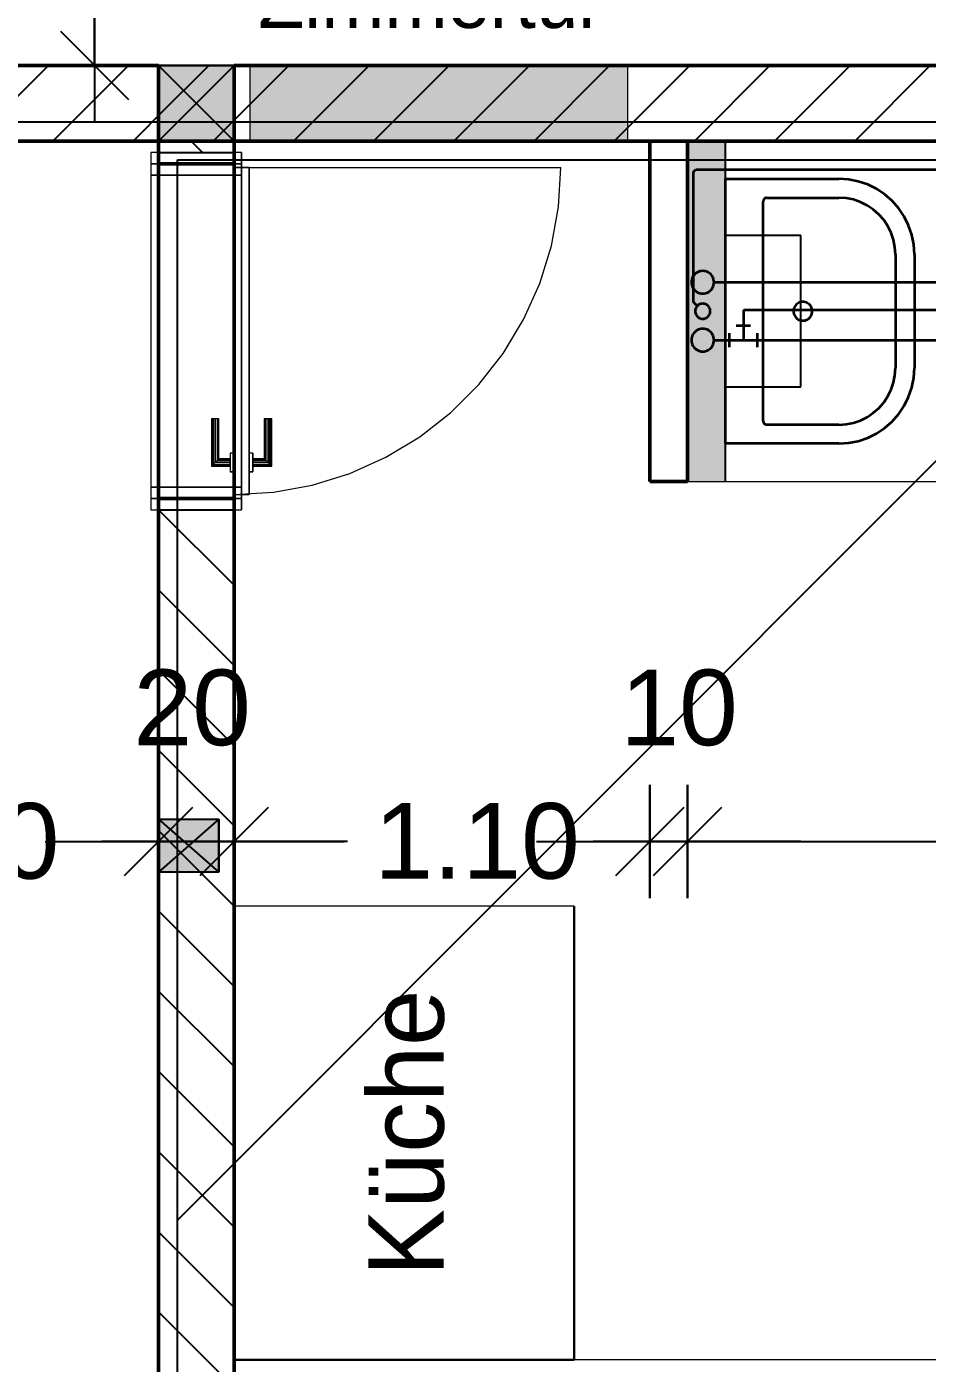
# Model space of a CAD drawing. Extents: x 0 to 756, y -25 to 420.
# Drawn here: x 289.6 to 337.3, y 194.9 to 265.6 of the extents above; entities that cross this region are included whole.
import ezdxf
from ezdxf.lldxf.tags import DXFTag

# ---------------------------------------------------------------- set-up
doc = ezdxf.new("R2010")
doc.units = 0
doc.layers.get('0').update_dxf_attribs({"lineweight": 25})
doc.layers.get('DEFPOINTS').update_dxf_attribs({"lineweight": 25})
for name, color, linetype, lineweight, true_color in [('A_Geschossdecke', 7, 'Continuous', 25, 0x008080), ('S_Einrichtung', 7, 'Continuous', 35, 0x9dff9d), ('S_Kaltwasser', 3, 'Continuous', 35, 0x00ff00), ('S_Schmutzwasser', 7, 'Continuous', 35, 0x808040), ('S_Warmwasser', 1, 'fein_strichliert', 35, 0xff0000), ('S_Zirkulation', 7, 'fein_strichliert', 35, 0xff0080)]:
    doc.layers.add(name, color=color, linetype=linetype, lineweight=lineweight, true_color=true_color)
for name, color, linetype, lineweight in [('A_Innenwand', 7, 'Continuous', 25), ('A_Tuer', 7, 'Continuous', 25), ('Allgemein01', 7, 'Continuous', 13), ('Allgemein03', 7, 'Continuous', 25), ('Design', 7, 'Continuous', 18), ('Pfosten_ Stützen', 7, 'Continuous', 13), ('Standard', 7, 'Continuous', 25), ('Text Allgemein', 7, 'Continuous', 13), ('Tür', 7, 'Continuous', 13), ('Tür 2D', 7, 'Continuous', 13), ('Wand Holz nicht tragend', 7, 'Continuous', 13)]:
    doc.layers.add(name, color=color, linetype=linetype, lineweight=lineweight)
doc.styles.get("Standard").update_dxf_attribs({"font": 'arial.ttf'})
tags = doc.linetypes.add('fein_strichliert', pattern=[4, 1, -2, 1]).pattern_tags.tags
tags[8:9] = [DXFTag(74, 4), DXFTag(75, 0), DXFTag(340, '0'), DXFTag(46, 0.0), DXFTag(50, 0.0), DXFTag(44, 0.0), DXFTag(45, 0.0)]
tags[6:7] = [DXFTag(74, 4), DXFTag(75, 0), DXFTag(340, '0'), DXFTag(46, 0.0), DXFTag(50, 0.0), DXFTag(44, 0.0), DXFTag(45, 0.0)]
tags[4:5] = [DXFTag(74, 4), DXFTag(75, 0), DXFTag(340, '0'), DXFTag(46, 0.0), DXFTag(50, 0.0), DXFTag(44, 0.0), DXFTag(45, 0.0)]
tags = doc.linetypes.add('VERDECKT2_S2', pattern=[0.27, 0.2, -0.07]).pattern_tags.tags
tags[6:7] = [DXFTag(74, 4), DXFTag(75, 0), DXFTag(340, '0'), DXFTag(46, 1.0), DXFTag(50, 0.0), DXFTag(44, 0.0), DXFTag(45, 0.0)]
tags[4:5] = [DXFTag(74, 4), DXFTag(75, 0), DXFTag(340, '0'), DXFTag(46, 1.0), DXFTag(50, 0.0), DXFTag(44, 0.0), DXFTag(45, 0.0)]

# ---------------------------------------------------------------- blocks, each defined once
blk = doc.blocks.new('Referenz-A01I5YBJIE')
at = {"layer": 'Allgemein01', "color": 0, "lineweight": -2}
for p, q in [((326.607, 254.578), (326.607, 246.578)), ((330.607, 254.578), (326.607, 254.578)), ((330.607, 246.578), (330.607, 254.578)), ((326.607, 246.578), (330.607, 246.578))]:
    blk.add_line(p, q, dxfattribs=at)
at = {"layer": 'Allgemein03', "color": 0, "lineweight": -2}
for p, q in [((322.607, 259.578), (322.607, 241.578)), ((322.607, 241.578), (322.607, 259.578)), ((322.607, 241.578), (322.607, 259.578)), ((326.607, 241.578), (326.607, 259.578)), ((326.605, 241.58), (326.607, 241.578)), ((300.607, 195.12), (300.607, 219.12)), ((300.607, 219.12), (300.607, 195.12)), ((318.607, 219.12), (318.607, 195.12)), ((318.607, 195.12), (318.607, 219.12)), ((318.607, 195.12), (300.607, 195.12)), ((300.607, 195.12), (318.607, 195.12))]:
    blk.add_line(p, q, dxfattribs=at)
at = {"layer": 'DEFPOINTS', "color": 0, "linetype": 'Continuous', "lineweight": -2, "ltscale": 0.25}
for p, q in [((293.222, 263.578), (293.222, 263.578)), ((296.607, 263.578), (296.607, 263.578)), ((296.607, 259.578), (296.607, 259.578)), ((296.607, 259.578), (296.607, 259.578)), ((300.607, 259.578), (300.607, 259.578)), ((300.607, 259.578), (300.607, 259.578)), ((322.607, 259.578), (322.607, 259.578)), ((322.607, 259.578), (322.607, 259.578)), ((324.607, 259.578), (324.607, 259.578)), ((324.607, 259.578), (324.607, 259.578)), ((296.607, 222.539), (296.607, 222.539)), ((300.607, 222.539), (300.607, 222.539)), ((322.607, 222.539), (322.607, 222.539)), ((324.607, 222.539), (324.607, 222.539))]:
    blk.add_line(p, q, dxfattribs=at)
at = {"layer": 'DEFPOINTS', "color": 0, "linetype": 'Continuous', "lineweight": 18, "ltscale": 0.18}
blk.add_line((296.607, 259.578), (296.607, 259.578), dxfattribs=at)
at = {"layer": 'Design', "color": 0, "lineweight": -2}
for points in [[(324.607, 241.578), (326.607, 241.578), (324.607, 259.578)], [(326.607, 241.578), (326.607, 259.578), (324.607, 259.578)]]:
    blk.add_solid(points, dxfattribs=at)
at = {"layer": 'Standard', "color": 0, "lineweight": -2}
for p, q in [((293.222, 263.578), (293.222, 271.799)), ((293.222, 269.578), (293.222, 260.578)), ((291.422, 265.378), (295.022, 261.778)), ((290.222, 263.578), (296.222, 263.578)), ((296.607, 263.578), (300.607, 263.578)), ((296.607, 259.578), (296.607, 263.578)), ((296.607, 263.578), (300.607, 259.578)), ((300.607, 263.578), (296.607, 259.578)), ((300.607, 263.578), (300.607, 259.578)), ((300.607, 259.578), (300.607, 263.578)), ((300.607, 259.578), (296.607, 259.578)), ((296.607, 219.539), (296.607, 225.539)), ((296.607, 225.539), (296.607, 219.539)), ((300.607, 219.539), (300.607, 225.539)), ((300.607, 225.539), (300.607, 219.539)), ((322.607, 219.539), (322.607, 225.539)), ((322.607, 225.539), (322.607, 219.539)), ((324.607, 219.539), (324.607, 225.539)), ((324.607, 225.539), (324.607, 219.539)), ((294.807, 220.739), (298.407, 224.339)), ((298.407, 224.339), (294.807, 220.739)), ((298.807, 220.739), (302.407, 224.339)), ((302.407, 224.339), (298.807, 220.739)), ((320.807, 220.739), (324.407, 224.339)), ((324.407, 224.339), (320.807, 220.739)), ((322.807, 220.739), (326.407, 224.339)), ((326.407, 224.339), (322.807, 220.739)), ((296.607, 223.71), (299.807, 223.71)), ((296.607, 220.91), (296.607, 223.71)), ((296.607, 223.71), (299.807, 220.91)), ((299.807, 223.71), (296.607, 220.91)), ((299.807, 223.71), (299.807, 220.91)), ((299.807, 220.91), (299.807, 223.71)), ((290.607, 222.539), (299.607, 222.539)), ((292.091, 222.539), (296.607, 222.539)), ((302.607, 222.539), (293.607, 222.539)), ((294.607, 222.539), (303.607, 222.539)), ((296.607, 222.539), (300.607, 222.539)), ((306.607, 222.539), (297.607, 222.539)), ((300.607, 222.539), (306.43, 222.539)), ((316.607, 222.539), (325.607, 222.539)), ((318.607, 222.539), (327.607, 222.539)), ((328.607, 222.539), (319.607, 222.539)), ((319.63, 222.539), (322.607, 222.539)), ((330.607, 222.539), (321.607, 222.539)), ((322.607, 222.539), (324.607, 222.539)), ((324.607, 222.539), (343.006, 222.539)), ((299.807, 220.91), (296.607, 220.91))]:
    blk.add_line(p, q, dxfattribs=at)
at = {"layer": 'Standard', "color": 0, "lineweight": 13}
for p, q in [((301.442, 263.578), (301.442, 259.578)), ((321.442, 263.578), (301.442, 263.578)), ((321.442, 259.578), (321.442, 263.578)), ((301.442, 259.578), (321.442, 259.578)), ((324.607, 241.578), (373.607, 241.578)), ((318.607, 219.12), (300.607, 219.12))]:
    blk.add_line(p, q, dxfattribs=at)
at = {"layer": 'Standard', "color": 0, "linetype": 'VERDECKT2_S2', "lineweight": 13, "ltscale": 0.13}
blk.add_line((391.607, 195.12), (300.607, 195.12), dxfattribs=at)
at = {"layer": 'Standard', "color": 0, "lineweight": -2}
for points in [[(296.607, 259.578), (300.607, 259.578), (296.607, 263.578)], [(300.607, 259.578), (300.607, 263.578), (296.607, 263.578)], [(296.607, 220.91), (299.807, 220.91), (296.607, 223.71)], [(299.807, 220.91), (299.807, 223.71), (296.607, 223.71)]]:
    blk.add_solid(points, dxfattribs=at)
at = {"layer": 'Standard', "color": 0, "lineweight": 13}
for points in [[(321.442, 259.578), (301.442, 259.578), (301.442, 263.578)], [(321.442, 259.578), (321.442, 263.578), (301.442, 263.578)], [(321.442, 263.578), (301.442, 263.578), (301.442, 263.578)], [(321.442, 259.578), (321.442, 259.578), (301.442, 259.578)]]:
    blk.add_solid(points, dxfattribs=at)
at = {"layer": 'Tür', "color": 0, "linetype": 'Continuous', "ltscale": 0.13}
for p, q in [((296.207, 258.978), (296.207, 258.378)), ((296.607, 258.978), (296.207, 258.978)), ((296.207, 258.978), (296.207, 258.978)), ((296.207, 258.978), (296.207, 258.378)), ((296.607, 258.978), (296.207, 258.978)), ((296.607, 258.378), (296.607, 258.978)), ((296.607, 258.978), (296.607, 258.978)), ((296.607, 258.978), (296.607, 258.378)), ((300.607, 258.978), (300.607, 258.378)), ((301.007, 258.978), (300.607, 258.978)), ((300.607, 258.978), (300.607, 258.978)), ((300.607, 258.978), (300.607, 258.378)), ((301.007, 258.978), (300.607, 258.978)), ((301.007, 258.378), (301.007, 258.978)), ((301.007, 258.978), (301.007, 258.978)), ((301.007, 258.978), (301.007, 258.378)), ((296.207, 258.378), (296.207, 257.778)), ((301.007, 258.378), (296.207, 258.378)), ((296.207, 258.378), (296.207, 257.778)), ((296.207, 258.378), (296.207, 258.378)), ((296.207, 258.378), (301.007, 258.378)), ((296.207, 258.378), (296.607, 258.378)), ((296.207, 258.378), (296.207, 258.378)), ((296.607, 258.378), (296.207, 258.378)), ((296.207, 258.378), (296.207, 240.678)), ((296.607, 258.378), (296.207, 258.378)), ((296.207, 258.378), (296.207, 240.678)), ((296.207, 258.378), (296.207, 258.378)), ((296.207, 258.378), (296.607, 258.378)), ((296.607, 258.378), (296.607, 258.378)), ((296.607, 240.678), (296.607, 258.378)), ((296.607, 258.378), (296.607, 240.678)), ((296.607, 258.378), (296.607, 258.378)), ((300.607, 258.378), (300.607, 258.178)), ((300.607, 258.378), (301.007, 258.378)), ((300.607, 258.378), (300.607, 258.378)), ((301.007, 258.378), (300.607, 258.378)), ((300.607, 258.378), (300.607, 240.678)), ((301.007, 258.378), (300.607, 258.378)), ((300.607, 258.378), (300.607, 240.678)), ((300.607, 258.378), (300.607, 258.378)), ((300.607, 258.378), (301.007, 258.378)), ((300.607, 258.178), (300.607, 240.878)), ((301.407, 258.178), (300.607, 258.178)), ((300.607, 258.178), (300.607, 240.878)), ((300.607, 258.178), (300.607, 258.178)), ((300.607, 258.178), (301.407, 258.178)), ((301.007, 257.778), (301.007, 258.378)), ((301.007, 258.378), (301.007, 257.778)), ((301.007, 258.378), (301.007, 258.378)), ((301.007, 258.378), (301.007, 258.378)), ((301.007, 240.678), (301.007, 258.378)), ((301.007, 258.378), (301.007, 240.678)), ((301.007, 258.378), (301.007, 258.378)), ((301.407, 240.878), (301.407, 258.178)), ((301.407, 258.178), (301.407, 240.878)), ((301.407, 258.178), (301.407, 258.178)), ((296.207, 257.778), (301.007, 257.778)), ((296.207, 257.778), (296.207, 257.778)), ((296.207, 257.778), (301.007, 257.778)), ((296.207, 257.778), (296.207, 241.278)), ((301.007, 257.778), (296.207, 257.778)), ((296.207, 257.778), (296.207, 241.278)), ((296.207, 257.778), (296.207, 257.778)), ((296.207, 257.778), (301.007, 257.778)), ((301.007, 257.778), (301.007, 257.778)), ((301.007, 241.278), (301.007, 257.778)), ((301.007, 257.778), (301.007, 241.278)), ((301.007, 257.778), (301.007, 257.778)), ((299.434, 244.878), (299.407, 244.878)), ((299.407, 244.878), (299.407, 242.378)), ((299.434, 244.878), (299.407, 244.878)), ((299.507, 244.878), (299.434, 244.878)), ((299.434, 244.878), (299.434, 242.405)), ((299.507, 244.878), (299.434, 244.878)), ((299.434, 244.878), (299.434, 242.405)), ((299.607, 244.878), (299.507, 244.878)), ((299.507, 244.878), (299.507, 242.478)), ((299.607, 244.878), (299.507, 244.878)), ((299.507, 244.878), (299.507, 242.478)), ((299.607, 242.578), (299.607, 244.878)), ((299.707, 244.878), (299.607, 244.878)), ((299.707, 244.878), (299.607, 244.878)), ((299.607, 244.878), (299.607, 242.578)), ((299.78, 244.878), (299.707, 244.878)), ((299.707, 244.878), (299.707, 242.678)), ((299.78, 244.878), (299.707, 244.878)), ((299.707, 244.878), (299.707, 242.678)), ((299.807, 244.878), (299.78, 244.878)), ((299.78, 244.878), (299.78, 242.751)), ((299.807, 244.878), (299.78, 244.878)), ((299.78, 244.878), (299.78, 242.751)), ((299.807, 242.778), (299.807, 244.878)), ((302.234, 244.878), (302.207, 244.878)), ((302.207, 244.878), (302.207, 242.778)), ((302.234, 244.878), (302.207, 244.878)), ((302.234, 242.751), (302.234, 244.878)), ((302.307, 244.878), (302.234, 244.878)), ((302.307, 244.878), (302.234, 244.878)), ((302.234, 242.751), (302.234, 244.878)), ((302.307, 242.678), (302.307, 244.878)), ((302.407, 244.878), (302.307, 244.878)), ((302.407, 244.878), (302.307, 244.878)), ((302.307, 242.678), (302.307, 244.878)), ((302.507, 244.878), (302.407, 244.878)), ((302.407, 244.878), (302.407, 242.578)), ((302.507, 244.878), (302.407, 244.878)), ((302.407, 242.578), (302.407, 244.878)), ((302.507, 242.478), (302.507, 244.878)), ((302.58, 244.878), (302.507, 244.878)), ((302.58, 244.878), (302.507, 244.878)), ((302.507, 242.478), (302.507, 244.878)), ((302.58, 242.405), (302.58, 244.878)), ((302.607, 244.878), (302.58, 244.878)), ((302.607, 244.878), (302.58, 244.878)), ((302.58, 242.405), (302.58, 244.878)), ((302.607, 242.378), (302.607, 244.878)), ((299.507, 242.478), (299.434, 242.405)), ((299.434, 242.405), (299.507, 242.478)), ((299.607, 242.578), (299.507, 242.478)), ((299.507, 242.478), (299.607, 242.578)), ((299.507, 242.478), (300.407, 242.478)), ((299.507, 242.478), (300.407, 242.478)), ((299.707, 242.678), (299.607, 242.578)), ((299.607, 242.578), (299.707, 242.678)), ((300.407, 242.578), (299.607, 242.578)), ((299.607, 242.578), (300.407, 242.578)), ((299.78, 242.751), (299.707, 242.678)), ((299.707, 242.678), (299.78, 242.751)), ((299.707, 242.678), (300.407, 242.678)), ((299.707, 242.678), (300.407, 242.678)), ((299.807, 242.778), (299.78, 242.751)), ((299.78, 242.751), (299.807, 242.778)), ((299.78, 242.751), (300.407, 242.751)), ((299.78, 242.751), (300.407, 242.751)), ((300.407, 242.778), (299.807, 242.778)), ((300.607, 243.078), (300.407, 243.078)), ((300.407, 243.078), (300.407, 242.078)), ((300.407, 243.078), (300.407, 243.078)), ((300.407, 243.078), (300.407, 242.078)), ((300.607, 243.078), (300.407, 243.078)), ((300.407, 242.751), (300.407, 242.778)), ((300.407, 242.778), (300.407, 242.751)), ((300.407, 242.678), (300.407, 242.751)), ((300.407, 242.751), (300.407, 242.678)), ((300.407, 242.578), (300.407, 242.678)), ((300.407, 242.678), (300.407, 242.578)), ((300.407, 242.478), (300.407, 242.578)), ((300.407, 242.578), (300.407, 242.478)), ((300.407, 242.405), (300.407, 242.478)), ((300.407, 242.478), (300.407, 242.405)), ((300.607, 242.078), (300.607, 243.078)), ((300.607, 243.078), (300.607, 243.078)), ((300.607, 242.078), (300.607, 243.078)), ((301.407, 243.078), (301.407, 242.078)), ((301.607, 243.078), (301.407, 243.078)), ((301.407, 243.078), (301.407, 242.078)), ((301.407, 243.078), (301.407, 243.078)), ((301.607, 243.078), (301.407, 243.078)), ((301.607, 242.078), (301.607, 243.078)), ((301.607, 243.078), (301.607, 243.078)), ((301.607, 243.078), (301.607, 242.078)), ((301.607, 242.778), (301.607, 242.751)), ((302.207, 242.778), (301.607, 242.778)), ((301.607, 242.778), (301.607, 242.751)), ((301.607, 242.751), (302.234, 242.751)), ((301.607, 242.751), (301.607, 242.678)), ((301.607, 242.751), (301.607, 242.678)), ((301.607, 242.751), (302.234, 242.751)), ((301.607, 242.678), (301.607, 242.578)), ((302.307, 242.678), (301.607, 242.678)), ((301.607, 242.678), (301.607, 242.578)), ((301.607, 242.678), (302.307, 242.678)), ((301.607, 242.578), (301.607, 242.478)), ((302.407, 242.578), (301.607, 242.578)), ((301.607, 242.578), (301.607, 242.478)), ((301.607, 242.578), (302.407, 242.578)), ((301.607, 242.478), (302.507, 242.478)), ((301.607, 242.478), (301.607, 242.405)), ((301.607, 242.478), (301.607, 242.405)), ((301.607, 242.478), (302.507, 242.478)), ((302.234, 242.751), (302.207, 242.778)), ((302.207, 242.778), (302.234, 242.751)), ((302.307, 242.678), (302.234, 242.751)), ((302.234, 242.751), (302.307, 242.678)), ((302.407, 242.578), (302.307, 242.678)), ((302.307, 242.678), (302.407, 242.578)), ((302.507, 242.478), (302.407, 242.578)), ((302.407, 242.578), (302.507, 242.478)), ((302.58, 242.405), (302.507, 242.478)), ((302.507, 242.478), (302.58, 242.405)), ((299.434, 242.405), (299.407, 242.378)), ((299.407, 242.378), (299.434, 242.405)), ((299.407, 242.378), (300.407, 242.378)), ((299.434, 242.405), (300.407, 242.405)), ((299.434, 242.405), (300.407, 242.405)), ((300.407, 242.378), (300.407, 242.405)), ((300.407, 242.405), (300.407, 242.378)), ((300.407, 242.078), (300.607, 242.078)), ((300.407, 242.078), (300.407, 242.078)), ((300.607, 242.078), (300.407, 242.078)), ((300.607, 242.078), (300.607, 242.078)), ((301.407, 242.078), (301.607, 242.078)), ((301.407, 242.078), (301.407, 242.078)), ((301.607, 242.078), (301.407, 242.078)), ((301.607, 242.405), (302.58, 242.405)), ((301.607, 242.405), (301.607, 242.378)), ((301.607, 242.405), (301.607, 242.378)), ((301.607, 242.405), (302.58, 242.405)), ((301.607, 242.378), (302.607, 242.378)), ((301.607, 242.078), (301.607, 242.078)), ((302.607, 242.378), (302.58, 242.405)), ((302.58, 242.405), (302.607, 242.378)), ((296.207, 241.278), (296.207, 240.678)), ((301.007, 241.278), (296.207, 241.278)), ((296.207, 241.278), (296.207, 240.678)), ((296.207, 241.278), (296.207, 241.278)), ((296.207, 241.278), (301.007, 241.278)), ((296.207, 241.278), (301.007, 241.278)), ((296.207, 241.278), (296.207, 241.278)), ((296.207, 241.278), (301.007, 241.278)), ((301.007, 240.678), (301.007, 241.278)), ((301.007, 241.278), (301.007, 240.678)), ((301.007, 241.278), (301.007, 241.278)), ((301.007, 241.278), (301.007, 241.278)), ((296.207, 240.678), (301.007, 240.678)), ((296.207, 240.678), (296.207, 240.678)), ((296.207, 240.678), (301.007, 240.678)), ((296.207, 240.678), (296.207, 240.078)), ((296.607, 240.678), (296.207, 240.678)), ((296.207, 240.678), (296.207, 240.078)), ((296.207, 240.678), (296.207, 240.678)), ((296.207, 240.678), (296.607, 240.678)), ((296.207, 240.678), (296.607, 240.678)), ((296.207, 240.678), (296.207, 240.678)), ((296.207, 240.678), (296.607, 240.678)), ((296.607, 240.078), (296.607, 240.678)), ((296.607, 240.678), (296.607, 240.078)), ((296.607, 240.678), (296.607, 240.678)), ((296.607, 240.678), (296.607, 240.678)), ((300.607, 240.878), (300.607, 240.678)), ((300.607, 240.878), (301.407, 240.878)), ((300.607, 240.878), (300.607, 240.878)), ((300.607, 240.878), (301.407, 240.878)), ((300.607, 240.678), (300.607, 240.078)), ((301.007, 240.678), (300.607, 240.678)), ((300.607, 240.678), (300.607, 240.078)), ((300.607, 240.678), (300.607, 240.678)), ((300.607, 240.678), (301.007, 240.678)), ((300.607, 240.678), (301.007, 240.678)), ((300.607, 240.678), (300.607, 240.678)), ((300.607, 240.678), (301.007, 240.678)), ((301.007, 240.678), (301.007, 240.678)), ((301.007, 240.078), (301.007, 240.678)), ((301.007, 240.678), (301.007, 240.078)), ((301.007, 240.678), (301.007, 240.678)), ((301.007, 240.678), (301.007, 240.678)), ((301.407, 240.878), (301.407, 240.878)), ((296.207, 240.078), (296.607, 240.078)), ((296.207, 240.078), (296.207, 240.078)), ((296.207, 240.078), (296.607, 240.078)), ((296.607, 240.078), (296.607, 240.078)), ((300.607, 240.078), (301.007, 240.078)), ((300.607, 240.078), (300.607, 240.078)), ((300.607, 240.078), (301.007, 240.078)), ((301.007, 240.078), (301.007, 240.078))]:
    blk.add_line(p, q, dxfattribs=at)
at = {"layer": 'Tür 2D', "color": 0, "linetype": 'Continuous', "ltscale": 0.13}
for p, q in [((300.607, 258.178), (317.907, 258.178)), ((317.781, 256.093), (317.907, 258.178)), ((317.404, 254.038), (317.781, 256.093)), ((316.783, 252.043), (317.404, 254.038)), ((315.926, 250.138), (316.783, 252.043)), ((314.845, 248.35), (315.926, 250.138)), ((313.556, 246.706), (314.845, 248.35)), ((312.079, 245.229), (313.556, 246.706)), ((310.435, 243.94), (312.079, 245.229)), ((308.647, 242.859), (310.435, 243.94)), ((306.742, 242.002), (308.647, 242.859)), ((304.747, 241.381), (306.742, 242.002)), ((300.607, 240.878), (302.692, 241.004)), ((302.692, 241.004), (304.747, 241.381))]:
    blk.add_line(p, q, dxfattribs=at)
at = {"layer": 'Wand Holz nicht tragend', "color": 0, "lineweight": 50}
for p, q in [((296.607, 263.578), (220.007, 263.578)), ((280.307, 263.578), (296.607, 263.578)), ((296.607, 259.578), (296.607, 263.578)), ((296.607, 263.578), (296.607, 259.578)), ((296.607, 263.578), (296.607, 263.578)), ((391.607, 263.578), (300.607, 263.578)), ((300.607, 263.578), (300.607, 259.578)), ((300.607, 259.578), (300.607, 263.578)), ((300.607, 263.578), (391.607, 263.578)), ((300.607, 263.578), (300.607, 263.578)), ((220.007, 259.578), (296.607, 259.578)), ((296.607, 259.578), (280.307, 259.578)), ((296.607, 259.578), (296.607, 117.078)), ((300.607, 259.578), (296.607, 259.578)), ((296.607, 259.578), (296.607, 259.578)), ((300.607, 259.578), (296.607, 259.578)), ((296.607, 259.578), (296.607, 258.378)), ((296.607, 259.578), (296.607, 259.578)), ((300.607, 259.578), (391.607, 259.578)), ((391.607, 259.578), (300.607, 259.578)), ((300.607, 259.578), (300.607, 259.578)), ((300.607, 117.078), (300.607, 259.578)), ((300.607, 259.578), (300.607, 259.578)), ((300.607, 258.378), (300.607, 259.578)), ((322.607, 259.578), (322.607, 241.578)), ((324.607, 259.578), (322.607, 259.578)), ((322.607, 241.578), (322.607, 259.578)), ((322.607, 259.578), (324.607, 259.578)), ((322.607, 259.578), (322.607, 259.578)), ((324.607, 241.578), (324.607, 259.578)), ((324.607, 259.578), (324.607, 241.578)), ((324.607, 259.578), (324.607, 259.578)), ((296.607, 258.378), (300.607, 258.378)), ((296.607, 258.378), (296.607, 258.378)), ((300.607, 258.378), (296.607, 258.378)), ((296.607, 258.378), (296.607, 240.678)), ((300.607, 258.378), (300.607, 258.378)), ((300.607, 240.678), (300.607, 258.378)), ((322.607, 241.578), (324.607, 241.578)), ((324.607, 241.578), (322.607, 241.578)), ((322.607, 241.578), (322.607, 241.578)), ((324.607, 241.578), (324.607, 241.578)), ((296.607, 240.678), (296.607, 240.678)), ((296.607, 240.678), (296.607, 179.5)), ((296.607, 240.678), (300.607, 240.678)), ((300.607, 240.678), (296.607, 240.678)), ((300.607, 179.5), (300.607, 240.678)), ((300.607, 240.678), (300.607, 240.678))]:
    blk.add_line(p, q, dxfattribs=at)
at = {"layer": 'Pfosten_ Stützen', "color": 0, "lineweight": -2, "insert": (307.705, 199.536), "char_height": 4, "attachment_point": 1, "rotation": 90}
blk.add_mtext('{\\fPosterama Text Light;Küche}', dxfattribs=at)
at = {"layer": 'Standard', "color": 0, "lineweight": -2, "char_height": 4, "attachment_point": 1}
for s, insert in [('{\\fArial;20}', (295.285, 231.627)), ('{\\fArial;10}', (321.051, 231.627)), ('{\\fArial;1.20}', (280.491, 224.571)), ('{\\fArial;1.10}', (308.029, 224.571))]:
    blk.add_mtext(s, dxfattribs=dict(at, insert=insert))
at = {"layer": 'Text Allgemein', "color": 0, "insert": (301.88, 268.557), "char_height": 3, "attachment_point": 1}
blk.add_mtext('{\\fPosterama Text Light;Zimmertür}', dxfattribs=at)
blk = doc.blocks.new('Wand-A01I5YCVIE', base_point=(296.607, 259.578))
at = {"color": 0, "lineweight": -2}
for p, q in [((299.267, 263.578), (296.607, 260.918)), ((303.51, 263.578), (299.51, 259.578)), ((307.753, 263.578), (303.753, 259.578)), ((311.995, 263.578), (307.995, 259.578)), ((316.238, 263.578), (312.238, 259.578)), ((320.481, 263.578), (316.481, 259.578)), ((324.723, 263.578), (320.723, 259.578)), ((328.966, 263.578), (324.966, 259.578)), ((333.209, 263.578), (329.209, 259.578)), ((337.451, 263.578), (333.451, 259.578)), ((341.694, 263.578), (337.694, 259.578)), ((345.937, 263.578), (341.937, 259.578)), ((350.179, 263.578), (346.179, 259.578)), ((354.422, 263.578), (350.422, 259.578)), ((358.664, 263.578), (354.664, 259.578)), ((362.907, 263.578), (358.907, 259.578)), ((367.15, 263.578), (363.15, 259.578)), ((371.392, 263.578), (367.392, 259.578)), ((375.635, 263.578), (371.635, 259.578)), ((379.878, 263.578), (375.878, 259.578)), ((384.12, 263.578), (380.12, 259.578)), ((388.363, 263.578), (384.363, 259.578)), ((391.607, 262.579), (388.606, 259.578))]:
    blk.add_line(p, q, dxfattribs=at)
at = {"color": 0, "linetype": 'ByBlock', "lineweight": -2, "ltscale": 0.25}
for p, q in [((296.607, 263.578), (296.607, 259.578)), ((391.607, 263.578), (296.607, 263.578)), ((391.607, 259.578), (300.607, 259.578))]:
    blk.add_line(p, q, dxfattribs=at)
blk = doc.blocks.new('Wand-A01I5YD1IE', base_point=(296.607, 117.078))
at = {"color": 0, "linetype": 'ByBlock', "lineweight": -2, "ltscale": 0.25}
for p, q in [((296.607, 259.578), (296.607, 258.978)), ((300.607, 259.578), (300.607, 258.978)), ((296.607, 240.078), (296.607, 179.5)), ((300.607, 240.078), (300.607, 179.5))]:
    blk.add_line(p, q, dxfattribs=at)
at = {"color": 0, "lineweight": -2}
for p, q in [((298.329, 259.578), (298.929, 258.978)), ((296.616, 240.078), (300.607, 236.086)), ((296.607, 235.844), (300.607, 231.844)), ((296.607, 231.601), (300.607, 227.601)), ((296.607, 227.358), (300.607, 223.358)), ((296.607, 223.116), (300.607, 219.116)), ((296.607, 218.873), (300.607, 214.873)), ((296.607, 214.63), (300.607, 210.63)), ((296.607, 210.388), (300.607, 206.388)), ((296.607, 206.145), (300.607, 202.145)), ((296.607, 201.902), (300.607, 197.902)), ((296.607, 197.66), (300.607, 193.66))]:
    blk.add_line(p, q, dxfattribs=at)
blk = doc.blocks.new('Tür-A01I5YD5IE', base_point=(296.607, 240.078))
at = {"color": 0, "linetype": 'ByBlock', "lineweight": -2, "ltscale": 0.25}
for p, q in [((296.607, 258.978), (300.607, 258.978)), ((296.607, 240.078), (300.607, 240.078))]:
    blk.add_line(p, q, dxfattribs=at)
blk = doc.blocks.new('Wand-A01I5YDHIE', base_point=(220.607, 259.578))
at = {"color": 0, "lineweight": -2}
for p, q in [((220.607, 261.285), (222.9, 263.578)), ((223.143, 259.578), (227.143, 263.578)), ((227.385, 259.578), (231.385, 263.578)), ((231.628, 259.578), (235.628, 263.578)), ((255.207, 261.944), (256.841, 263.578)), ((257.084, 259.578), (261.084, 263.578)), ((280.907, 262.188), (282.297, 263.578)), ((282.54, 259.578), (286.54, 263.578)), ((286.782, 259.578), (290.782, 263.578)), ((291.025, 259.578), (295.025, 263.578)), ((295.267, 259.578), (297.054, 261.364)), ((261.326, 259.578), (262.007, 260.259)), ((235.87, 259.578), (236.307, 260.015))]:
    blk.add_line(p, q, dxfattribs=at)
at = {"color": 0, "linetype": 'ByBlock', "lineweight": -2, "ltscale": 0.25}
for p, q in [((220.607, 263.578), (236.307, 263.578)), ((255.207, 263.578), (256.607, 263.578)), ((260.607, 263.578), (262.007, 263.578)), ((280.907, 263.578), (297.607, 263.578)), ((220.607, 259.578), (236.307, 259.578)), ((255.207, 259.578), (262.007, 259.578)), ((280.907, 259.578), (296.607, 259.578))]:
    blk.add_line(p, q, dxfattribs=at)
blk = doc.blocks.new('Waschtisch-A01I5YKHIE', base_point=(326.607, 243.578))
at = {"color": 0, "linetype": 'ByBlock', "lineweight": -2, "ltscale": 0.35}
for p, q in [((326.607, 257.578), (332.607, 257.578)), ((326.607, 243.578), (326.607, 257.578)), ((333.129, 257.544), (332.607, 257.578)), ((333.642, 257.442), (333.129, 257.544)), ((334.138, 257.273), (333.642, 257.442)), ((334.607, 257.042), (334.138, 257.273)), ((328.707, 256.551), (328.685, 256.537)), ((328.731, 256.563), (328.707, 256.551)), ((328.755, 256.571), (328.731, 256.563)), ((328.781, 256.576), (328.755, 256.571)), ((328.807, 256.578), (328.781, 256.576)), ((328.807, 256.578), (332.607, 256.578)), ((332.999, 256.552), (332.607, 256.578)), ((333.384, 256.476), (332.999, 256.552)), ((335.042, 256.751), (334.607, 257.042)), ((335.436, 256.406), (335.042, 256.751)), ((328.609, 256.404), (328.607, 256.378)), ((328.607, 244.778), (328.607, 256.378)), ((328.614, 256.43), (328.609, 256.404)), ((328.622, 256.454), (328.614, 256.43)), ((328.634, 256.478), (328.622, 256.454)), ((328.649, 256.5), (328.634, 256.478)), ((328.666, 256.519), (328.649, 256.5)), ((328.685, 256.537), (328.666, 256.519)), ((333.755, 256.349), (333.384, 256.476)), ((334.107, 256.176), (333.755, 256.349)), ((334.433, 255.958), (334.107, 256.176)), ((334.729, 255.699), (334.433, 255.958)), ((335.781, 256.013), (335.436, 256.406)), ((336.071, 255.578), (335.781, 256.013)), ((334.987, 255.404), (334.729, 255.699)), ((335.205, 255.078), (334.987, 255.404)), ((336.303, 255.109), (336.071, 255.578)), ((335.379, 254.726), (335.205, 255.078)), ((335.505, 254.354), (335.379, 254.726)), ((336.471, 254.613), (336.303, 255.109)), ((336.573, 254.1), (336.471, 254.613)), ((335.582, 253.969), (335.505, 254.354)), ((335.607, 253.578), (335.582, 253.969)), ((336.607, 253.578), (336.573, 254.1)), ((335.607, 253.578), (335.607, 247.578)), ((336.607, 253.578), (336.607, 247.578)), ((330.354, 250.931), (330.311, 250.882)), ((330.403, 250.975), (330.354, 250.931)), ((330.457, 251.011), (330.403, 250.975)), ((330.516, 251.04), (330.457, 251.011)), ((330.578, 251.061), (330.516, 251.04)), ((330.642, 251.074), (330.578, 251.061)), ((330.707, 251.078), (330.642, 251.074)), ((330.772, 251.074), (330.707, 251.078)), ((330.837, 251.061), (330.772, 251.074)), ((330.899, 251.04), (330.837, 251.061)), ((330.957, 251.011), (330.899, 251.04)), ((331.012, 250.975), (330.957, 251.011)), ((331.061, 250.931), (331.012, 250.975)), ((331.104, 250.882), (331.061, 250.931)), ((330.211, 250.643), (330.207, 250.578)), ((330.207, 250.578), (330.211, 250.513)), ((330.224, 250.707), (330.211, 250.643)), ((330.211, 250.513), (330.224, 250.448)), ((330.245, 250.769), (330.224, 250.707)), ((330.224, 250.448), (330.245, 250.387)), ((330.274, 250.828), (330.245, 250.769)), ((330.245, 250.387), (330.274, 250.328)), ((330.311, 250.882), (330.274, 250.828)), ((330.274, 250.328), (330.311, 250.273)), ((330.311, 250.273), (330.354, 250.224)), ((330.354, 250.224), (330.403, 250.181)), ((331.012, 250.181), (331.061, 250.224)), ((331.061, 250.224), (331.104, 250.273)), ((331.14, 250.828), (331.104, 250.882)), ((331.104, 250.273), (331.14, 250.328)), ((331.169, 250.769), (331.14, 250.828)), ((331.14, 250.328), (331.169, 250.387)), ((331.19, 250.707), (331.169, 250.769)), ((331.169, 250.387), (331.19, 250.448)), ((331.203, 250.643), (331.19, 250.707)), ((331.19, 250.448), (331.203, 250.513)), ((331.207, 250.578), (331.203, 250.643)), ((331.203, 250.513), (331.207, 250.578)), ((330.403, 250.181), (330.457, 250.145)), ((330.457, 250.145), (330.516, 250.116)), ((330.516, 250.116), (330.578, 250.095)), ((330.578, 250.095), (330.642, 250.082)), ((330.642, 250.082), (330.707, 250.078)), ((330.707, 250.078), (330.772, 250.082)), ((330.772, 250.082), (330.837, 250.095)), ((330.837, 250.095), (330.899, 250.116)), ((330.899, 250.116), (330.957, 250.145)), ((330.957, 250.145), (331.012, 250.181)), ((335.582, 247.186), (335.607, 247.578)), ((336.573, 247.056), (336.607, 247.578)), ((335.379, 246.43), (335.505, 246.801)), ((335.505, 246.801), (335.582, 247.186)), ((336.471, 246.543), (336.573, 247.056)), ((334.987, 245.752), (335.205, 246.078)), ((335.205, 246.078), (335.379, 246.43)), ((336.071, 245.578), (336.303, 246.047)), ((336.303, 246.047), (336.471, 246.543)), ((334.433, 245.198), (334.729, 245.457)), ((334.729, 245.457), (334.987, 245.752)), ((335.781, 245.143), (336.071, 245.578)), ((328.607, 244.778), (328.609, 244.752)), ((328.609, 244.752), (328.614, 244.726)), ((328.614, 244.726), (328.622, 244.701)), ((328.622, 244.701), (328.634, 244.678)), ((328.634, 244.678), (328.649, 244.656)), ((328.649, 244.656), (328.666, 244.636)), ((328.666, 244.636), (328.685, 244.619)), ((328.685, 244.619), (328.707, 244.605)), ((328.707, 244.605), (328.731, 244.593)), ((328.731, 244.593), (328.755, 244.585)), ((328.755, 244.585), (328.781, 244.58)), ((328.781, 244.58), (328.807, 244.578)), ((332.607, 244.578), (328.807, 244.578)), ((332.607, 244.578), (332.999, 244.604)), ((332.999, 244.604), (333.384, 244.68)), ((333.384, 244.68), (333.755, 244.806)), ((333.755, 244.806), (334.107, 244.98)), ((334.107, 244.98), (334.433, 245.198)), ((335.042, 244.404), (335.436, 244.749)), ((335.436, 244.749), (335.781, 245.143)), ((333.642, 243.714), (334.138, 243.882)), ((334.138, 243.882), (334.607, 244.114)), ((334.607, 244.114), (335.042, 244.404)), ((332.607, 243.578), (326.607, 243.578)), ((332.607, 243.578), (333.129, 243.612)), ((333.129, 243.612), (333.642, 243.714))]:
    blk.add_line(p, q, dxfattribs=at)
blk = doc.blocks.new('Anschluss-Element-A01I5YKJIE', base_point=(324.807, 251.508))
at = {"color": 0, "lineweight": -2}
for p, q in [((324.853, 252.337), (324.828, 252.263)), ((324.888, 252.408), (324.853, 252.337)), ((324.931, 252.473), (324.888, 252.408)), ((324.983, 252.532), (324.931, 252.473)), ((325.042, 252.584), (324.983, 252.532)), ((325.107, 252.627), (325.042, 252.584)), ((325.178, 252.662), (325.107, 252.627)), ((325.252, 252.687), (325.178, 252.662)), ((325.329, 252.703), (325.252, 252.687)), ((325.407, 252.708), (325.329, 252.703)), ((325.486, 252.703), (325.407, 252.708)), ((325.562, 252.687), (325.486, 252.703)), ((325.637, 252.662), (325.562, 252.687)), ((325.707, 252.627), (325.637, 252.662)), ((325.772, 252.584), (325.707, 252.627)), ((325.831, 252.532), (325.772, 252.584)), ((325.883, 252.473), (325.831, 252.532)), ((325.927, 252.408), (325.883, 252.473)), ((325.962, 252.337), (325.927, 252.408)), ((325.987, 252.263), (325.962, 252.337)), ((324.812, 252.186), (324.807, 252.108)), ((324.807, 252.108), (324.812, 252.03)), ((324.828, 252.263), (324.812, 252.186)), ((324.812, 252.03), (324.828, 251.953)), ((324.828, 251.953), (324.853, 251.878)), ((324.853, 251.878), (324.888, 251.808)), ((324.888, 251.808), (324.931, 251.743)), ((324.931, 251.743), (324.983, 251.684)), ((324.983, 251.684), (325.042, 251.632)), ((325.042, 251.632), (325.107, 251.588)), ((325.707, 251.588), (325.772, 251.632)), ((325.772, 251.632), (325.831, 251.684)), ((325.831, 251.684), (325.883, 251.743)), ((325.883, 251.743), (325.927, 251.808)), ((325.927, 251.808), (325.962, 251.878)), ((325.962, 251.878), (325.987, 251.953)), ((326.002, 252.186), (325.987, 252.263)), ((325.987, 251.953), (326.002, 252.03)), ((326.007, 252.108), (326.002, 252.186)), ((326.002, 252.03), (326.007, 252.108)), ((325.107, 251.588), (325.178, 251.554)), ((325.178, 251.554), (325.252, 251.528)), ((325.252, 251.528), (325.329, 251.513)), ((325.329, 251.513), (325.407, 251.508)), ((325.407, 251.508), (325.486, 251.513)), ((325.486, 251.513), (325.562, 251.528)), ((325.562, 251.528), (325.637, 251.554)), ((325.637, 251.554), (325.707, 251.588))]:
    blk.add_line(p, q, dxfattribs=at)
blk = doc.blocks.new('Anschluss-Element-A01I5YKLIE', base_point=(324.807, 248.448))
at = {"color": 0, "linetype": 'Continuous', "lineweight": -2, "ltscale": 0.35}
for p, q in [((325.042, 249.524), (324.983, 249.472)), ((325.107, 249.567), (325.042, 249.524)), ((325.178, 249.602), (325.107, 249.567)), ((325.252, 249.627), (325.178, 249.602)), ((325.329, 249.643), (325.252, 249.627)), ((325.407, 249.648), (325.329, 249.643)), ((325.486, 249.643), (325.407, 249.648)), ((325.562, 249.627), (325.486, 249.643)), ((325.637, 249.602), (325.562, 249.627)), ((325.707, 249.567), (325.637, 249.602)), ((325.772, 249.524), (325.707, 249.567)), ((325.831, 249.472), (325.772, 249.524)), ((324.812, 249.126), (324.807, 249.048)), ((324.807, 249.048), (324.812, 248.97)), ((324.828, 249.203), (324.812, 249.126)), ((324.812, 248.97), (324.828, 248.893)), ((324.853, 249.277), (324.828, 249.203)), ((324.828, 248.893), (324.853, 248.818)), ((324.888, 249.348), (324.853, 249.277)), ((324.853, 248.818), (324.888, 248.748)), ((324.931, 249.413), (324.888, 249.348)), ((324.983, 249.472), (324.931, 249.413)), ((325.883, 249.413), (325.831, 249.472)), ((325.927, 249.348), (325.883, 249.413)), ((325.962, 249.277), (325.927, 249.348)), ((325.927, 248.748), (325.962, 248.818)), ((325.987, 249.203), (325.962, 249.277)), ((325.962, 248.818), (325.987, 248.893)), ((326.002, 249.126), (325.987, 249.203)), ((325.987, 248.893), (326.002, 248.97)), ((326.007, 249.048), (326.002, 249.126)), ((326.002, 248.97), (326.007, 249.048)), ((324.888, 248.748), (324.931, 248.683)), ((324.931, 248.683), (324.983, 248.624)), ((324.983, 248.624), (325.042, 248.572)), ((325.042, 248.572), (325.107, 248.528)), ((325.107, 248.528), (325.178, 248.494)), ((325.178, 248.494), (325.252, 248.468)), ((325.252, 248.468), (325.329, 248.453)), ((325.329, 248.453), (325.407, 248.448)), ((325.407, 248.448), (325.486, 248.453)), ((325.486, 248.453), (325.562, 248.468)), ((325.562, 248.468), (325.637, 248.494)), ((325.637, 248.494), (325.707, 248.528)), ((325.707, 248.528), (325.772, 248.572)), ((325.772, 248.572), (325.831, 248.624)), ((325.831, 248.624), (325.883, 248.683)), ((325.883, 248.683), (325.927, 248.748))]:
    blk.add_line(p, q, dxfattribs=at)
blk = doc.blocks.new('Anschluss-Element-A01I5YKNIE', base_point=(325.007, 250.178))
at = {"color": 0, "lineweight": -2}
for p, q in [((325.164, 250.895), (325.124, 250.861)), ((325.207, 250.924), (325.164, 250.895)), ((325.254, 250.947), (325.207, 250.924)), ((325.304, 250.964), (325.254, 250.947)), ((325.355, 250.974), (325.304, 250.964)), ((325.407, 250.978), (325.355, 250.974)), ((325.459, 250.974), (325.407, 250.978)), ((325.511, 250.964), (325.459, 250.974)), ((325.56, 250.947), (325.511, 250.964)), ((325.607, 250.924), (325.56, 250.947)), ((325.651, 250.895), (325.607, 250.924)), ((325.69, 250.861), (325.651, 250.895)), ((325.011, 250.63), (325.007, 250.578)), ((325.007, 250.578), (325.011, 250.526)), ((325.021, 250.681), (325.011, 250.63)), ((325.011, 250.526), (325.021, 250.474)), ((325.038, 250.731), (325.021, 250.681)), ((325.021, 250.474), (325.038, 250.425)), ((325.061, 250.778), (325.038, 250.731)), ((325.038, 250.425), (325.061, 250.378)), ((325.09, 250.821), (325.061, 250.778)), ((325.061, 250.378), (325.09, 250.334)), ((325.124, 250.861), (325.09, 250.821)), ((325.09, 250.334), (325.124, 250.295)), ((325.124, 250.295), (325.164, 250.261)), ((325.164, 250.261), (325.207, 250.231)), ((325.207, 250.231), (325.254, 250.208)), ((325.254, 250.208), (325.304, 250.191)), ((325.304, 250.191), (325.355, 250.181)), ((325.459, 250.181), (325.511, 250.191)), ((325.511, 250.191), (325.56, 250.208)), ((325.56, 250.208), (325.607, 250.231)), ((325.607, 250.231), (325.651, 250.261)), ((325.651, 250.261), (325.69, 250.295)), ((325.725, 250.821), (325.69, 250.861)), ((325.69, 250.295), (325.725, 250.334)), ((325.754, 250.778), (325.725, 250.821)), ((325.725, 250.334), (325.754, 250.378)), ((325.777, 250.731), (325.754, 250.778)), ((325.754, 250.378), (325.777, 250.425)), ((325.794, 250.681), (325.777, 250.731)), ((325.777, 250.425), (325.794, 250.474)), ((325.804, 250.63), (325.794, 250.681)), ((325.794, 250.474), (325.804, 250.526)), ((325.807, 250.578), (325.804, 250.63)), ((325.804, 250.526), (325.807, 250.578)), ((325.355, 250.181), (325.407, 250.178)), ((325.407, 250.178), (325.459, 250.181))]:
    blk.add_line(p, q, dxfattribs=at)
blk = doc.blocks.new('Abwasserleitung-A01I5YKPIE', base_point=(324.925, 250.859))
at = {"color": 0, "linetype": 'ByBlock', "lineweight": -2, "ltscale": 0.35}
for p, q in [((324.925, 257.955), (325.048, 258.078)), ((325.048, 258.078), (365.728, 258.078)), ((365.728, 258.078), (366.728, 257.078)), ((324.925, 251.057), (324.925, 257.955)), ((325.123, 250.859), (324.925, 251.057))]:
    blk.add_line(p, q, dxfattribs=at)
blk = doc.blocks.new('Geschossdecke-A01I5YL3IE', base_point=(119.607, 260.578))
at = {"color": 0, "linetype": 'ByBlock', "lineweight": -2, "ltscale": 0.25}
blk.add_line((397.607, 260.578), (119.607, 260.578), dxfattribs=at)
blk = doc.blocks.new('Geschossdecke-A01I5YL5IE', base_point=(119.607, 24.521))
at = {"color": 0, "linetype": 'ByBlock', "lineweight": -2, "ltscale": 0.25}
for p, q in [((297.607, 120.078), (297.607, 258.578)), ((297.607, 258.578), (397.607, 258.578))]:
    blk.add_line(p, q, dxfattribs=at)
at = {"color": 0, "lineweight": -2}
blk.add_line((297.607, 202.521), (353.664, 258.578), dxfattribs=at)
blk = doc.blocks.new('Verbundrohr (Stange)-A01I5YM3IE', base_point=(326.007, 252.108))
at = {"color": 0, "linetype": 'ByBlock', "lineweight": -2, "ltscale": 0.35}
blk.add_line((326.007, 252.108), (353.326, 252.108), dxfattribs=at)
blk = doc.blocks.new('Verbundrohr (Stange)-A01I5YO1IE', base_point=(327.562, 238.41))
at = {"color": 0, "linetype": 'ByBlock', "lineweight": -2, "ltscale": 0.35}
for p, q in [((354.377, 250.638), (327.562, 250.638)), ((327.562, 250.638), (327.562, 249.048)), ((354.377, 238.41), (354.377, 250.638))]:
    blk.add_line(p, q, dxfattribs=at)
blk = doc.blocks.new('Verbundrohr (Stange)-A01I5YO3IE', base_point=(326.007, 249.048))
at = {"color": 0, "linetype": 'ByBlock', "lineweight": -2, "ltscale": 0.35}
blk.add_line((326.007, 249.048), (327.562, 249.048), dxfattribs=at)
blk = doc.blocks.new('Verbundrohr (Stange)-A01I5YO5IE', base_point=(327.562, 238.38))
at = {"color": 0, "linetype": 'ByBlock', "lineweight": -2, "ltscale": 0.35}
for p, q in [((327.562, 249.048), (352.078, 249.048)), ((352.078, 249.048), (352.078, 238.38))]:
    blk.add_line(p, q, dxfattribs=at)
blk = doc.blocks.new('T-Stück-A01I5YO7IE', base_point=(326.812, 248.673))
at = {"color": 0, "linetype": 'Continuous', "lineweight": -2, "ltscale": 0.35}
for p, q in [((327.937, 249.798), (327.187, 249.798)), ((326.812, 249.423), (326.812, 248.673)), ((328.312, 248.673), (328.312, 249.423))]:
    blk.add_line(p, q, dxfattribs=at)

msp = doc.modelspace()

# ---------------------------------------------------------------- block references
at = {"color": 8, "lineweight": 25, "ltscale": 0.25, "true_color": 0x808080}
msp.add_blockref('Referenz-A01I5YBJIE', (0, 0), dxfattribs=at)
at = {"layer": 'A_Geschossdecke', "ltscale": 0.25}
for name, p in [('Geschossdecke-A01I5YL3IE', (119.607, 260.578)), ('Geschossdecke-A01I5YL5IE', (119.607, 24.521))]:
    msp.add_blockref(name, p, dxfattribs=at)
at = {"layer": 'A_Innenwand', "ltscale": 0.25}
for name, p in [('Wand-A01I5YDHIE', (220.607, 259.578)), ('Wand-A01I5YCVIE', (296.607, 259.578)), ('Wand-A01I5YD1IE', (296.607, 117.078))]:
    msp.add_blockref(name, p, dxfattribs=at)
at = {"layer": 'A_Tuer', "ltscale": 0.25}
msp.add_blockref('Tür-A01I5YD5IE', (296.607, 240.078), dxfattribs=at)
at = {"layer": 'S_Einrichtung', "ltscale": 0.35}
msp.add_blockref('Waschtisch-A01I5YKHIE', (326.607, 243.578), dxfattribs=at)
at = {"layer": 'S_Kaltwasser', "ltscale": 0.35}
for name, p in [('Anschluss-Element-A01I5YKJIE', (324.807, 251.508)), ('Verbundrohr (Stange)-A01I5YM3IE', (326.007, 252.108))]:
    msp.add_blockref(name, p, dxfattribs=at)
at = {"layer": 'S_Schmutzwasser', "ltscale": 0.35}
for name, p in [('Abwasserleitung-A01I5YKPIE', (324.925, 250.859)), ('Anschluss-Element-A01I5YKNIE', (325.007, 250.178))]:
    msp.add_blockref(name, p, dxfattribs=at)
at = {"layer": 'S_Warmwasser', "ltscale": 0.35}
for name, p in [('Anschluss-Element-A01I5YKLIE', (324.807, 248.448)), ('T-Stück-A01I5YO7IE', (326.812, 248.673)), ('Verbundrohr (Stange)-A01I5YO3IE', (326.007, 249.048)), ('Verbundrohr (Stange)-A01I5YO5IE', (327.562, 238.38))]:
    msp.add_blockref(name, p, dxfattribs=at)
at = {"layer": 'S_Zirkulation', "ltscale": 0.35}
msp.add_blockref('Verbundrohr (Stange)-A01I5YO1IE', (327.562, 238.41), dxfattribs=at)

doc.saveas('drawing.dxf')
